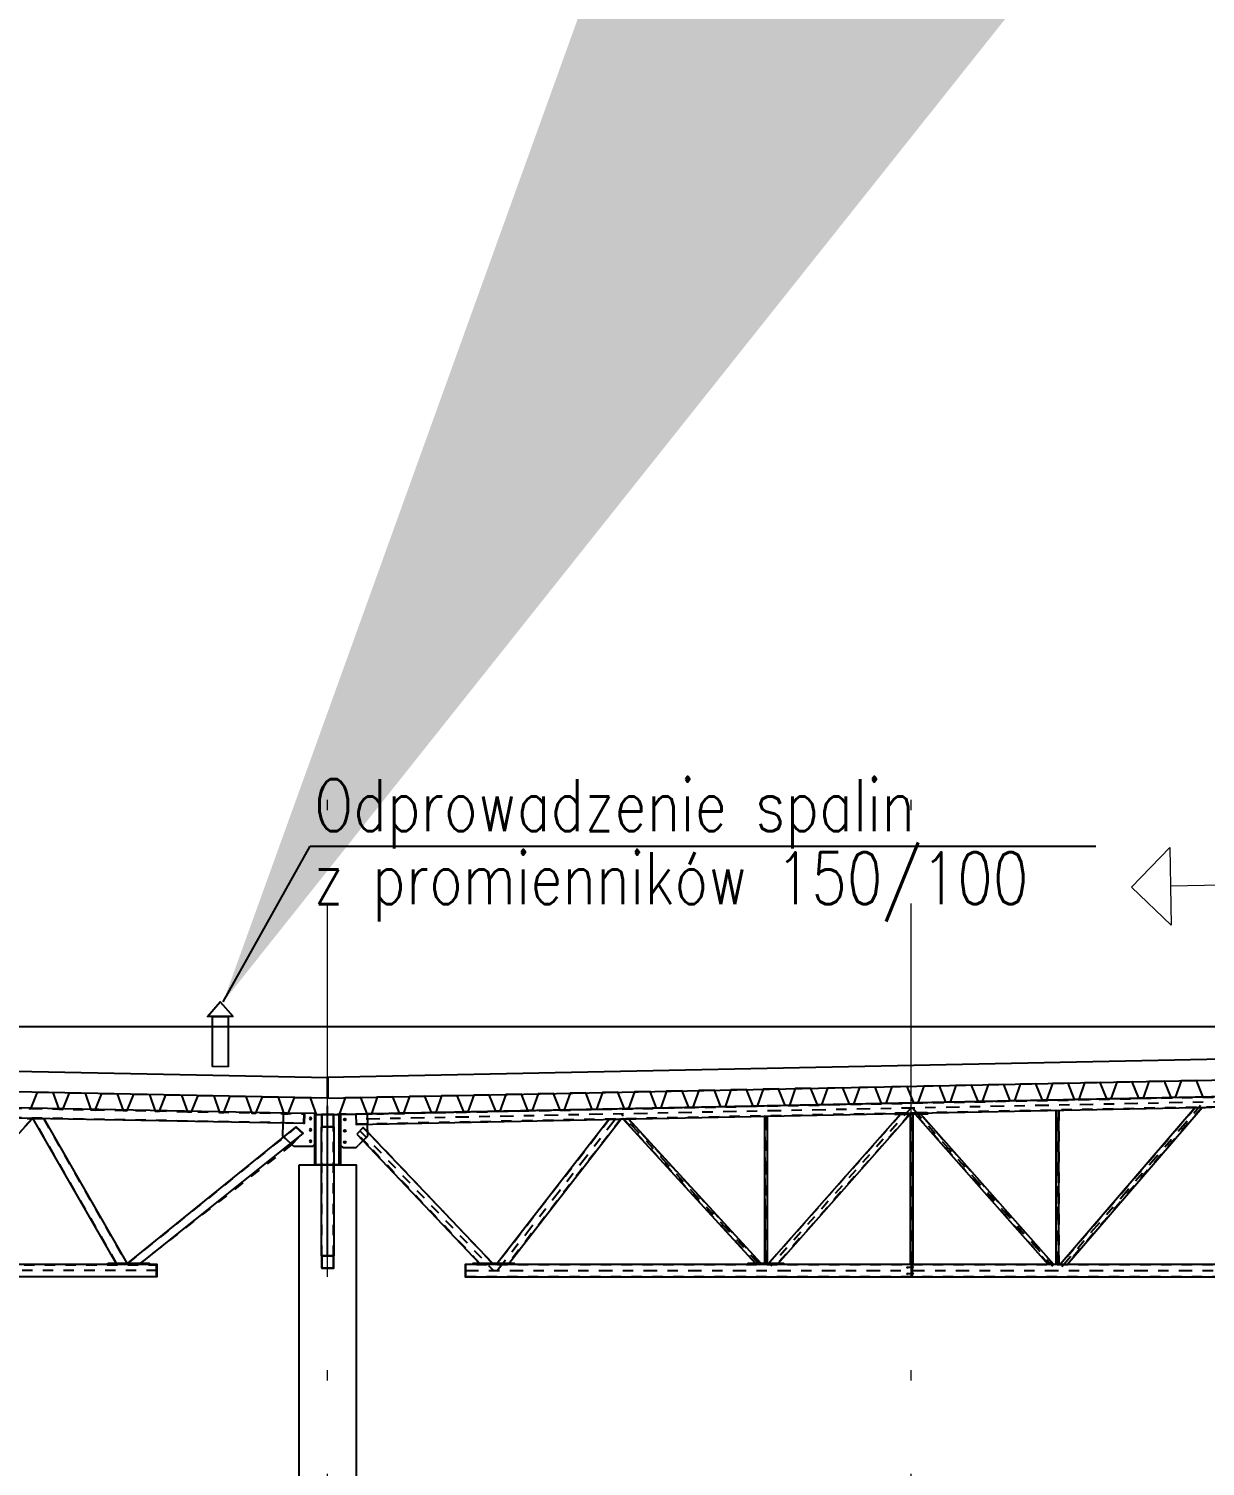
# Model space of a CAD drawing. Extents: x 6529560 to 6558080, y 5579316 to 5588131.
# Drawn here: x 6543786.98 to 6543798.33, y 5579493.22 to 5579507.08 of the extents above; entities that cross this region are included whole.
import ezdxf

# ---------------------------------------------------------------- set-up
doc = ezdxf.new("R2010")
doc.units = 0
doc.header["$MEASUREMENT"] = 0
for name, pattern in [('ACAD_ISO03W100', [30, 12, -18]), ('ACAD_ISO10W100', [18, 12, -3, 0, -3]), ('DASHDOT', [20, 13, -3.4, 0.2, -3.4]), ('GR_SOLID', [0]), ('HIDDEN', [0.375, 0.25, -0.125])]:
    doc.linetypes.add(name, pattern=pattern)
doc.layers.get('0').update_dxf_attribs({"color": 2, "linetype": 'CONTINUOUS', "lineweight": 5})
for name, color, linetype in [('3_Części', 7, 'CONTINUOUS'), ('5_Śruby', 7, 'CONTINUOUS'), ('ACHSRASTER', 10, 'CONTINUOUS'), ('Dachblech_Schnitt', 40, 'CONTINUOUS'), ('Kon', 3, 'CONTINUOUS'), ('KONS_KW_010T', 2, 'CONTINUOUS'), ('KONS_KW_301L', 1, 'CONTINUOUS'), ('Os1', 6, 'CONTINUOUS'), ('P', 9, 'HIDDEN'), ('Zb', 2, 'CONTINUOUS')]:
    doc.layers.add(name, color=color, linetype=linetype)
doc.layers.add('arch_osie', color=181, linetype='CONTINUOUS', lineweight=5)
doc.layers.add('STRICHART_0_N1', color=1, linetype='GR_SOLID', lineweight=18)
doc.styles.add('ROMAN', font='romans.shx', dxfattribs={"width": 0.8})
doc.styles.add('ROMANS', font='romans.shx', dxfattribs={"width": 0.8})
doc.dimstyles.new('D-GB-50', dxfattribs={"dimscale": 50, "dimtxt": 2.5, "dimasz": 2.5, "dimexe": 1, "dimexo": 2, "dimtad": 1, "dimdec": 0, "dimtxsty": 'ROMANS', "dimblk": 'OBLIQUE', "dimcen": 2.5, "dimdle": 1, "dimclrd": 256, "dimclre": 256, "dimclrt": 2, "dimadec": 0, "dimazin": 0, "dimtfac": 1, "dimtdec": 0, "dimtix": 1, "dimtmove": 2, "dimatfit": 3, "dimfxl": 1, "dimarcsym": 0})

# ---------------------------------------------------------------- blocks, each defined once
blk = doc.blocks.new('_OBLIQUE')
at = {"color": 0, "linetype": 'ByBlock', "lineweight": -2}
blk.add_line((-0.5, -0.5), (0.5, 0.5), dxfattribs=at)
blk = doc.blocks.new('BL1457099235_00037')
at = {"layer": '3_Części', "color": 2, "linetype": 'HIDDEN', "ltscale": 0.1}
blk.add_line((24884, 10764), (24534, 10764), dxfattribs=at)
at = {"layer": '3_Części', "color": 3, "linetype": 'Continuous'}
blk.add_lwpolyline([(24884, 10764), (24884, 10774), (24534, 10774), (24534, 10764)], dxfattribs=at)
blk = doc.blocks.new('BL1457099235_00038')
at = {"layer": '3_Części', "color": 3, "linetype": 'Continuous'}
blk.add_lwpolyline([(21814, 10644), (21814, 10764), (21811, 10764), (21811, 10644), (21814, 10644)], dxfattribs=at)
blk = doc.blocks.new('BL1457099235_00058')
at = {"layer": '3_Części', "color": 3, "linetype": 'Continuous'}
blk.add_lwpolyline([(25951, 12209), (26271, 12215), (26270, 12225), (25951, 12219), (25951, 12209)], dxfattribs=at)
blk = doc.blocks.new('BL1457099235_00114')
at = {"layer": '3_Części', "color": 2, "linetype": 'HIDDEN', "ltscale": 0.1}
for p, q in [((26124, 10764), (26114, 10764)), ((26124, 10759), (26114, 10759)), ((26124, 10759), (26124, 10764)), ((26124, 10649), (26124, 10759)), ((26114, 10649), (26114, 10644)), ((26114, 10649), (26124, 10649)), ((26124, 10644), (26114, 10644)), ((26124, 10644), (26124, 10649))]:
    blk.add_line(p, q, dxfattribs=at)
blk.add_lwpolyline([(26114, 10764), (26114, 10759), (26114, 10649)], dxfattribs=at)
blk = doc.blocks.new('BL1457099235_00115')
at = {"layer": '5_Śruby', "color": 2, "linetype": 'Continuous'}
for p, q in [((26069, 10742), (26075, 10734)), ((26132, 10734), (26069, 10734)), ((26069, 10727), (26075, 10734)), ((26069, 10682), (26075, 10674)), ((26132, 10674), (26069, 10674)), ((26069, 10667), (26075, 10674)), ((26132, 10742), (26126, 10734)), ((26132, 10727), (26126, 10734)), ((26132, 10682), (26126, 10674)), ((26132, 10667), (26126, 10674))]:
    blk.add_line(p, q, dxfattribs=at)
blk = doc.blocks.new('A$C3290457D')
at = {"layer": '3_Części', "color": 1, "linetype": 'DASHDOT', "ltscale": 10}
for p, q in [((4122, 1620), (-6860, 1399)), ((-50, -20), (1286, 1534)), ((-5493, -60), (-4316, 1451)), ((-2961, -7), (-4299, 1452)), ((-2903, 5), (-2903, 1435)), ((-1498, -5), (-1498, 1508)), ((-1490, 1508), (-140, -17)), ((-93, -5), (-93, 1491)), ((-5803, -60), (1811, -60))]:
    blk.add_line(p, q, dxfattribs=at)
at = {"layer": '3_Części', "color": 2, "linetype": 'HIDDEN', "ltscale": 0.1}
for p, q in [((-6949, 1449), (-6746, 1453)), ((-6746, 1453), (-6744, 1353)), ((-4410, 1399), (-4414, 1399)), ((-4302, 1402), (-4298, 1402)), ((-4277, 1402), (-4281, 1402)), ((-4232, 1403), (-4228, 1403)), ((-2915, 1429), (-2918, 1429)), ((-2891, 1430), (-2888, 1430)), ((-1605, 1445), (-1609, 1445)), ((-1518, 1447), (-1514, 1447)), ((-1510, 1447), (-1513, 1447)), ((-1510, 1447), (-1510, 0)), ((-1486, 1448), (-1483, 1448)), ((-1460, 1448), (-1464, 1448)), ((-133, 0), (-1415, 1449)), ((-1415, 1449), (-1411, 1449)), ((-105, 1485), (-108, 1485)), ((-105, 1485), (-105, 0)), ((-81, 1486), (-78, 1486)), ((1238, 1512), (-62, 0)), ((1238, 1512), (1234, 1512)), ((1298, 1514), (1302, 1514)), ((-6738, 1152), (-6845, 1257)), ((-6787, 1318), (-6679, 1212)), ((-6767, 1215), (-6830, 1150)), ((-6738, 1152), (-6740, 1150)), ((-6677, 1214), (-6679, 1212)), ((-5328, 0), (-5728, 0)), ((-5660, 10), (-5665, 10)), ((-5540, 10), (-5536, 10)), ((-5491, 10), (-5495, 10)), ((-5385, 10), (-5381, 10)), ((-3000, 10), (-3004, 10)), ((-2954, 10), (-2950, 10)), ((-2915, 10), (-2918, 10)), ((-2891, 10), (-2888, 10)), ((-2875, 10), (-2879, 10)), ((-2790, 10), (-2786, 10)), ((-1510, 0), (-1513, 0)), ((-1486, 0), (-1483, 0)), ((-178, 0), (-182, 0)), ((-133, 0), (-129, 0)), ((-105, 0), (-108, 0)), ((-81, 0), (-78, 0)), ((-62, 0), (-66, 0)), ((-4, 0), (0, 0))]:
    blk.add_line(p, q, dxfattribs=at)
at = {"layer": '3_Części', "color": 3, "linetype": 'Continuous'}
for p, q in [((-4414, 1399), (-5495, 10)), ((-5381, 10), (-4298, 1402)), ((-4281, 1402), (-3004, 10)), ((-2950, 10), (-4228, 1403)), ((-2918, 1429), (-2918, 10)), ((-2888, 10), (-2888, 1430)), ((-1609, 1445), (-2879, 10)), ((-2786, 10), (-1514, 1447)), ((-1513, 1447), (-1513, 0)), ((-1483, 0), (-1483, 1448)), ((-1464, 1448), (-182, 0)), ((-129, 0), (-1411, 1449)), ((-108, 1485), (-108, 0)), ((-78, 0), (-78, 1486)), ((1234, 1512), (-66, 0)), ((0, 0), (1302, 1514)), ((-6848, 1255), (-5665, 10))]:
    blk.add_line(p, q, dxfattribs=at)
at = {"layer": '3_Części', "color": 1, "linetype": 'DASHDOT', "ltscale": 0.05}
for p, q in [((-1507, 1507), (-2856, -17)), ((-6820, 1291), (-5529, -60))]:
    blk.add_line(p, q, dxfattribs=at)
at = {"layer": '3_Części', "color": 3, "linetype": 'Continuous'}
for points in [[(1710, 1622), (-6856, 1449), (-6854, 1349), (1712, 1522)], [(-6949, 1449), (-7003, 1447), (-7003, 1147), (-6983, 1127), (-6853, 1127), (-6830, 1150)], [(-5536, 10), (-6785, 1320), (-6848, 1255)], [(-6767, 1215), (-6742, 1241), (-6744, 1353)], [(-5328, 0), (-5328, 10), (-5728, 10), (-5728, 0)], [(1706, 0), (-5798, 0), (-5798, -120), (1706, -120)]]:
    blk.add_lwpolyline(points, dxfattribs=at)
at = {"layer": '3_Części', "color": 2, "linetype": 'HIDDEN', "ltscale": 0.1}
for points in [[(-1510, 1447), (-1486, 1448), (-1486, 0), (-1510, 0)], [(-133, 0), (-178, 0), (-1460, 1448), (-1415, 1449)], [(-105, 1485), (-81, 1486), (-81, 0), (-105, 0)], [(1238, 1512), (1298, 1514), (-4, 0), (-62, 0)]]:
    blk.add_lwpolyline(points, dxfattribs=at)
at = {"layer": '5_Śruby', "color": 5, "linetype": 'Continuous'}
for centre in [(-6963, 1397), (-6963, 1287), (-6963, 1177)]:
    blk.add_circle(centre, 9, dxfattribs=at)
at = {"layer": 'ACHSRASTER'}
for p, q in [((-4298, 1402), (-4281, 1402)), ((1300, 1514), (1335, 1514)), ((-5536, 10), (-5495, 10))]:
    blk.add_line(p, q, dxfattribs=at)
at = {"layer": 'KONS_KW_301L', "linetype": 'ACAD_ISO03W100'}
for p, q in [((-6854, 1355), (1812, 1530)), ((1810, 1618), (-6655, 1447)), ((-4410, 1399), (-5491, 10)), ((-2954, 10), (-4232, 1403)), ((-2915, 1429), (-2915, 10)), ((-1605, 1445), (-2875, 10)), ((-5540, 10), (-6679, 1212)), ((1806, -4), (-5798, -4)), ((-5798, -116), (1806, -116))]:
    blk.add_line(p, q, dxfattribs=at)
for points in [[(-4410, 1399), (-4302, 1402), (-5385, 10), (-5491, 10)], [(-2954, 10), (-3000, 10), (-4277, 1402), (-4232, 1403)], [(-2915, 1429), (-2891, 1430), (-2891, 10), (-2915, 10)], [(-1605, 1445), (-1518, 1447), (-2790, 10), (-2875, 10)], [(-5540, 10), (-5660, 10), (-6738, 1152)]]:
    blk.add_lwpolyline(points, dxfattribs=at)
for name in ['BL1457099235_00058', 'BL1457099235_00037', 'BL1457099235_00038', 'BL1457099235_00115', 'BL1457099235_00114']:
    blk.add_blockref(name, (-27613, -10764))
blk = doc.blocks.new('BL1457099143_00002')
at = {"layer": '3_Części', "color": 2, "linetype": 'HIDDEN', "ltscale": 0.1}
blk.add_line((20021, 12141), (19621, 12141), dxfattribs=at)
at = {"layer": '3_Części', "color": 3, "linetype": 'Continuous'}
blk.add_line((20021, 12141), (20021, 12151), dxfattribs=at)
blk.add_lwpolyline([(20021, 12151), (19621, 12151), (19621, 12141)], dxfattribs=at)
blk = doc.blocks.new('BL1457099143_00004')
at = {"layer": '3_Części', "color": 3, "linetype": 'Continuous'}
blk.add_lwpolyline([(19551, 12141), (19548, 12141), (19548, 12021), (19551, 12021), (19551, 12141)], dxfattribs=at)
blk = doc.blocks.new('BL1457099143_00038')
at = {"layer": '3_Części', "color": 2, "linetype": 'HIDDEN', "ltscale": 0.1}
for p, q in [((18718, 13602), (18720, 13502)), ((18698, 13355), (18632, 13293))]:
    blk.add_line(p, q, dxfattribs=at)
at = {"layer": '3_Części', "color": 3, "linetype": 'Continuous'}
blk.add_line((18615, 13277), (18632, 13293), dxfattribs=at)
for points in [[(18718, 13602), (18718, 13603), (18416, 13597), (18416, 13297), (18436, 13277), (18615, 13277)], [(18698, 13355), (18722, 13378), (18720, 13502)]]:
    blk.add_lwpolyline(points, dxfattribs=at)
blk = doc.blocks.new('BL1457099143_00039')
at = {"layer": '3_Części', "color": 2, "linetype": 'HIDDEN', "ltscale": 0.1}
for p, q in [((18518, 13599), (18515, 13598)), ((18515, 13598), (18517, 13499)), ((18520, 13499), (18518, 13599)), ((18517, 13499), (18520, 13499))]:
    blk.add_line(p, q, dxfattribs=at)
blk = doc.blocks.new('BL1457099143_00040')
at = {"layer": '3_Części', "color": 3, "linetype": 'Continuous'}
blk.add_lwpolyline([(18518, 13599), (18515, 13598), (18517, 13499), (18520, 13499), (18518, 13599)], dxfattribs=at)
blk = doc.blocks.new('BL1457099143_00041')
at = {"layer": '3_Części', "color": 2, "linetype": 'HIDDEN', "ltscale": 0.1}
for p, q in [((18593, 13466), (18528, 13405)), ((18530, 13403), (18595, 13464)), ((18595, 13464), (18593, 13466)), ((18528, 13405), (18530, 13403))]:
    blk.add_line(p, q, dxfattribs=at)
blk = doc.blocks.new('BL1457099143_00042')
at = {"layer": '3_Części', "color": 3, "linetype": 'Continuous'}
blk.add_lwpolyline([(18595, 13464), (18593, 13466), (18528, 13405), (18530, 13403), (18595, 13464)], dxfattribs=at)
blk = doc.blocks.new('BL1457099143_00043')
at = {"layer": '5_Śruby', "color": 5, "linetype": 'Continuous'}
for centre in [(18456, 13547), (18456, 13437), (18456, 13327)]:
    blk.add_circle(centre, 9, dxfattribs=at)
blk = doc.blocks.new('A$C2A014632')
at = {"layer": '3_Części', "color": 3, "linetype": 'Continuous'}
for p, q in [((0, 0), (11023, -213)), ((11021, -313), (5784, -216)), ((8403, -268), (7126, -1660)), ((9212, -1660), (8412, -268)), ((8517, -270), (9316, -1660)), ((9323, -1660), (10945, -347)), ((11011, -408), (9447, -1660)), ((10945, -347), (11011, -408)), ((11021, -313), (11021, -313)), ((5620, -1670), (9600, -1670)), ((9600, -1790), (5620, -1790)), ((9600, -1670), (9600, -1790))]:
    blk.add_line(p, q, dxfattribs=at)
at = {"layer": '3_Części', "color": 2, "linetype": 'HIDDEN', "ltscale": 0.1}
for p, q in [((8399, -268), (8353, -267)), ((8399, -268), (8403, -268)), ((8416, -268), (8412, -268)), ((8514, -270), (8416, -268)), ((8514, -270), (8517, -270)), ((10822, -215), (10822, -209)), ((11021, -307), (11023, -219)), ((11023, -219), (11023, -213)), ((10820, -303), (11021, -307)), ((10820, -309), (10820, -303)), ((10905, -516), (11009, -406)), ((11021, -307), (11021, -313)), ((10844, -459), (10842, -457)), ((10908, -519), (10905, -516)), ((9216, -1660), (9212, -1660)), ((9216, -1660), (9312, -1660)), ((9312, -1660), (9316, -1660)), ((9327, -1660), (9323, -1660)), ((9327, -1660), (9443, -1660)), ((9443, -1660), (9447, -1660))]:
    blk.add_line(p, q, dxfattribs=at)
at = {"layer": '3_Części', "color": 1, "linetype": 'DASHDOT', "ltscale": 0.05}
blk.add_line((9605, -1730), (-2281, -1730), dxfattribs=at)
at = {"layer": 'KONS_KW_301L', "linetype": 'ACAD_ISO03W100'}
for p, q in [((0, -6), (11023, -219)), ((0, -94), (10820, -303)), ((8399, -268), (7121, -1660)), ((9216, -1660), (8416, -268)), ((8514, -270), (9312, -1660)), ((9327, -1660), (10948, -349)), ((10905, -516), (9443, -1660)), ((-2276, -1674), (9600, -1674)), ((-2276, -1786), (9600, -1786))]:
    blk.add_line(p, q, dxfattribs=at)
at = {"xscale": -1}
for name, p in [('BL1457099143_00038', (29541, -13811)), ('BL1457099143_00039', (29541, -13811)), ('BL1457099143_00040', (29541, -13811)), ('BL1457099143_00043', (29541, -13811)), ('BL1457099143_00041', (29541, -13811)), ('BL1457099143_00042', (29541, -13811)), ('BL1457099143_00002', (29151, -13811)), ('BL1457099143_00004', (29151, -13811))]:
    blk.add_blockref(name, p, dxfattribs=at)
blk = doc.blocks.new('A$C4F0D0C8D')
at = {"layer": 'Kon'}
for points in [[(-60, -120), (60, -120), (60, 0), (-60, 0)], [(60, -1363), (-60, -1363), (-60, -120), (60, -120)], [(-55, -115), (55, -115), (55, -5), (-55, -5)], [(-60, -1483), (60, -1483), (60, -1363), (-60, -1363)], [(-55, -1478), (55, -1478), (55, -1368), (-55, -1368)]]:
    blk.add_lwpolyline(points, close=True, dxfattribs=at)
at = {"layer": 'Os1'}
blk.add_line((0, -1363), (0, -120), dxfattribs=at)
at = {"layer": 'P'}
for p, q in [((-55, -1363), (-55, -120)), ((55, -1363), (55, -120))]:
    blk.add_line(p, q, dxfattribs=at)

msp = doc.modelspace()

# ---------------------------------------------------------------- linework, layer by layer
at = {"layer": 'arch_osie', "linetype": 'ACAD_ISO10W100', "ltscale": 0.3, "extrusion": (8.0265e-10, -4.94832e-09, 1), "elevation": 0}
for points in [[(6543789.8652, 5579478.5458), (6543789.8652, 5579500.3799)], [(6543795.4902, 5579478.5458), (6543795.4902, 5579500.3799)]]:
    msp.add_lwpolyline(points, dxfattribs=at)
at = {"layer": 'Dachblech_Schnitt'}
for points, elevation in [([(6543796.4657, 5579496.7419), (6543796.4457, 5579496.7415), (6543796.3825, 5579496.9002), (6543796.2326, 5579496.8972), (6543796.1758, 5579496.736), (6543796.1358, 5579496.7352), (6543796.0726, 5579496.894), (6543795.9226, 5579496.8909), (6543795.8659, 5579496.7298), (6543795.8259, 5579496.729), (6543795.7626, 5579496.8877), (6543795.6127, 5579496.8847), (6543795.5559, 5579496.7235), (6543795.5359, 5579496.7231)], 0.0447), ([(6543797.3955, 5579496.7607), (6543797.3756, 5579496.7603), (6543797.3123, 5579496.919), (6543797.1624, 5579496.916), (6543797.1056, 5579496.7548), (6543797.0656, 5579496.754), (6543797.0024, 5579496.9128), (6543796.8524, 5579496.9097), (6543796.7957, 5579496.7486), (6543796.7557, 5579496.7477), (6543796.6925, 5579496.9065), (6543796.5425, 5579496.9035), (6543796.4857, 5579496.7423), (6543796.4657, 5579496.7419)], 0.0447), ([(6543798.3254, 5579496.7795), (6543798.3054, 5579496.7791), (6543798.2421, 5579496.9378), (6543798.0922, 5579496.9348), (6543798.0354, 5579496.7736), (6543797.9954, 5579496.7728), (6543797.9322, 5579496.9316), (6543797.7822, 5579496.9285), (6543797.7255, 5579496.7673), (6543797.6855, 5579496.7665), (6543797.6223, 5579496.9253), (6543797.4723, 5579496.9223), (6543797.4155, 5579496.7611), (6543797.3955, 5579496.7607)], 0.0447), ([(6543786.984, 5579496.6667), (6543787.004, 5579496.6663), (6543787.0672, 5579496.8251), (6543787.2172, 5579496.822), (6543787.2739, 5579496.6609), (6543787.3139, 5579496.66), (6543787.3771, 5579496.8188), (6543787.5271, 5579496.8158), (6543787.5839, 5579496.6546), (6543787.6239, 5579496.6538), (6543787.6871, 5579496.8125), (6543787.837, 5579496.8095), (6543787.8938, 5579496.6483), (6543787.9138, 5579496.6479)], 0.0224), ([(6543787.9138, 5579496.6479), (6543787.9338, 5579496.6475), (6543787.997, 5579496.8063), (6543788.147, 5579496.8032), (6543788.2037, 5579496.6421), (6543788.2437, 5579496.6413), (6543788.3069, 5579496.8), (6543788.4569, 5579496.797), (6543788.5137, 5579496.6358), (6543788.5537, 5579496.635), (6543788.6169, 5579496.7937), (6543788.7669, 5579496.7907), (6543788.8236, 5579496.6295), (6543788.8436, 5579496.6291)], 0.0224), ([(6543788.8436, 5579496.6291), (6543788.8636, 5579496.6287), (6543788.9268, 5579496.7875), (6543789.0768, 5579496.7845), (6543789.1335, 5579496.6233), (6543789.1735, 5579496.6225), (6543789.2368, 5579496.7812), (6543789.3867, 5579496.7782), (6543789.4435, 5579496.617), (6543789.4835, 5579496.6162), (6543789.5467, 5579496.775), (6543789.6967, 5579496.7719), (6543789.7534, 5579496.6107), (6543789.7734, 5579496.6103)], 0.0224), ([(6543790.8869, 5579496.6291), (6543790.8669, 5579496.6287), (6543790.8037, 5579496.7875), (6543790.6537, 5579496.7845), (6543790.5969, 5579496.6233), (6543790.5569, 5579496.6225), (6543790.4937, 5579496.7812), (6543790.3438, 5579496.7782), (6543790.287, 5579496.617), (6543790.247, 5579496.6162), (6543790.1838, 5579496.775), (6543790.0338, 5579496.7719), (6543789.9771, 5579496.6107), (6543789.9571, 5579496.6103)], 0.0447), ([(6543791.8167, 5579496.6479), (6543791.7967, 5579496.6475), (6543791.7335, 5579496.8063), (6543791.5835, 5579496.8032), (6543791.5267, 5579496.6421), (6543791.4868, 5579496.6413), (6543791.4235, 5579496.8), (6543791.2736, 5579496.797), (6543791.2168, 5579496.6358), (6543791.1768, 5579496.635), (6543791.1136, 5579496.7937), (6543790.9636, 5579496.7907), (6543790.9069, 5579496.6295), (6543790.8869, 5579496.6291)], 0.0447), ([(6543792.7465, 5579496.6667), (6543792.7265, 5579496.6663), (6543792.6633, 5579496.8251), (6543792.5133, 5579496.822), (6543792.4566, 5579496.6609), (6543792.4166, 5579496.66), (6543792.3533, 5579496.8188), (6543792.2034, 5579496.8158), (6543792.1466, 5579496.6546), (6543792.1066, 5579496.6538), (6543792.0434, 5579496.8125), (6543791.8934, 5579496.8095), (6543791.8367, 5579496.6483), (6543791.8167, 5579496.6479)], 0.0447), ([(6543793.6763, 5579496.6855), (6543793.6563, 5579496.6851), (6543793.5931, 5579496.8439), (6543793.4431, 5579496.8408), (6543793.3864, 5579496.6796), (6543793.3464, 5579496.6788), (6543793.2832, 5579496.8376), (6543793.1332, 5579496.8346), (6543793.0764, 5579496.6734), (6543793.0364, 5579496.6726), (6543792.9732, 5579496.8313), (6543792.8232, 5579496.8283), (6543792.7665, 5579496.6671), (6543792.7465, 5579496.6667)], 0.0447), ([(6543794.6061, 5579496.7043), (6543794.5861, 5579496.7039), (6543794.5229, 5579496.8627), (6543794.3729, 5579496.8596), (6543794.3162, 5579496.6984), (6543794.2762, 5579496.6976), (6543794.213, 5579496.8564), (6543794.063, 5579496.8534), (6543794.0062, 5579496.6922), (6543793.9662, 5579496.6914), (6543793.903, 5579496.8501), (6543793.7531, 5579496.8471), (6543793.6963, 5579496.6859), (6543793.6763, 5579496.6855)], 0.0447), ([(6543795.5359, 5579496.7231), (6543795.5159, 5579496.7227), (6543795.4527, 5579496.8814), (6543795.3027, 5579496.8784), (6543795.246, 5579496.7172), (6543795.206, 5579496.7164), (6543795.1428, 5579496.8752), (6543794.9928, 5579496.8721), (6543794.9361, 5579496.711), (6543794.8961, 5579496.7102), (6543794.8328, 5579496.8689), (6543794.6829, 5579496.8659), (6543794.6261, 5579496.7047), (6543794.6061, 5579496.7043)], 0.0447)]:
    msp.add_lwpolyline(points, dxfattribs=dict(at, elevation=elevation))
at = {"layer": 'Kon'}
for p, q in [((6543789.9794, 5579496.6108, 0.0447), (6543801.1155, 5579496.8359, 0.0447)), ((6543789.7528, 5579496.1244, 0.0224), (6543789.7527, 5579496.611, 0.0447)), ((6543789.9778, 5579496.1244, 0.0224), (6543789.9777, 5579496.611, 0.0447))]:
    msp.add_line(p, q, dxfattribs=at)
at = {"layer": 'Kon', "elevation": 0.0224}
msp.add_lwpolyline([(6543789.9903, 5579496.1244), (6543789.7403, 5579496.1244), (6543789.7402, 5579496.611), (6543789.9902, 5579496.611)], close=True, dxfattribs=at)
at = {"layer": 'KONS_KW_301L'}
msp.add_line((6543799.9914, 5579497.4549, -6.2957), (6543721.7998, 5579497.4549, -0.0145), dxfattribs=at)
at = {"layer": 'KONS_KW_301L', "elevation": -21.2477}
for points in [[(6543788.9555, 5579497.5566), (6543788.7055, 5579497.5566), (6543788.8305, 5579497.6965)], [(6543788.9055, 5579497.0691), (6543788.7555, 5579497.0723), (6543788.7555, 5579497.5566), (6543788.9055, 5579497.5566)]]:
    msp.add_lwpolyline(points, close=True, dxfattribs=at)
at = {"layer": 'KONS_KW_301L'}
for points in [[(6543789.8686, 5579496.7676), (6543778.6147, 5579496.9959), (6543778.615, 5579497.1959), (6543789.8683, 5579496.9676), (6543789.8686, 5579496.7676)], [(6543798.8127, 5579497.1492), (6543789.8622, 5579496.9676), (6543789.8619, 5579496.7676)], [(6543789.8619, 5579496.7676), (6543798.8621, 5579496.9501)]]:
    msp.add_lwpolyline(points, dxfattribs=at)
at = {"layer": 'Os1'}
msp.add_line((6543789.8652, 5579496.1204, 0.0224), (6543789.8652, 5579496.6956, 0.0224), dxfattribs=at)
at = {"layer": 'STRICHART_0_N1', "extrusion": (1.89e-14, -5.76e-14, -1)}
msp.add_lwpolyline([(-6543801.1152, 5579498.8729), (-6543797.9902, 5579498.811), (-6543797.9977, 5579498.4359), (-6543797.6151, 5579498.8036), (-6543797.9828, 5579499.1862), (-6543797.9902, 5579498.811)], dxfattribs=at)
at = {"layer": 'Zb', "elevation": 0.0224}
msp.add_lwpolyline([(6543789.5903, 5579496.1249), (6543790.1403, 5579496.1249), (6543790.1403, 5579484.9549), (6543789.5903, 5579484.9549)], close=True, dxfattribs=at)

# ---------------------------------------------------------------- block references
at = {"layer": 'ACHSRASTER', "xscale": 0.0010000000006282, "yscale": 0.0010000000006282, "zscale": 0.0010000000006282}
for name, p in [('A$C2A014632', (6543778.6147, 5579496.8358, 0.0224)), ('A$C3290457D', (6543796.9935, 5579495.1653, 0.0447)), ('A$C4F0D0C8D', (6543789.8653, 5579496.611, 0.0224))]:
    msp.add_blockref(name, p, dxfattribs=at)

# ---------------------------------------------------------------- texts
at = {"layer": 'KONS_KW_010T', "style": 'ROMAN', "width": 0.8}
for s, p in [('Odprowadzenie spalin', (6543789.7349, 5579499.3429, -27.825)), ('z promienników 150/100', (6543789.7286, 5579498.6392, -27.825))]:
    msp.add_text(s, height=0.5, dxfattribs=at).set_placement(p)

# ---------------------------------------------------------------- leaders
at = {"color": 1}
msp.add_leader([(6543788.8584, 5579497.6965, -27.825), (6543789.6957, 5579499.1969, -27.825), (6543797.2706, 5579499.1969, -27.825)], dimstyle='D-GB-50', override={"dimclrd": 0}, dxfattribs=at)

doc.saveas('drawing.dxf')
